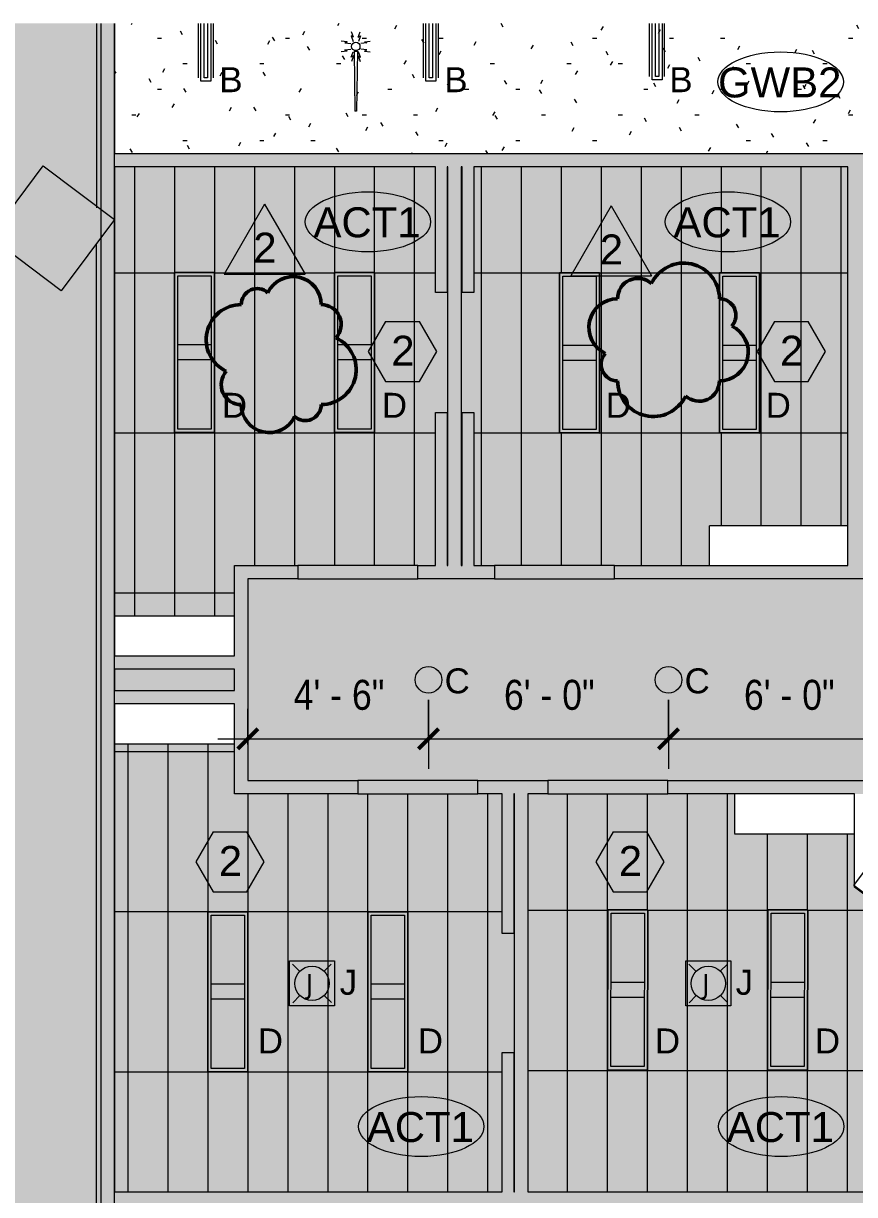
# Model space of a CAD drawing. Header units: inches. Extents: x 50 to 3088, y -595 to 388.
# Drawn here: x 382.2 to 631.6, y 21.8 to 373 of the extents above; entities that cross this region are included whole.
import ezdxf

# ---------------------------------------------------------------- set-up
doc = ezdxf.new("R2010")
doc.units = ezdxf.units.IN
doc.header["$MEASUREMENT"] = 0
doc.linetypes.add('Overhead', pattern=[0.15625, 0.09375, -0.0625])
for name, color, linetype, lineweight in [('A-ANNO-DIMS', 211, 'Continuous', 9), ('A-ANNO-DIMS-96', 211, 'Continuous', 9), ('A-ANNO-NOTE', 131, 'Continuous', 9), ('A-CLNG', 13, 'Continuous', 9), ('A-CLNG-PATT', 13, 'Continuous', 9), ('A-DETL', 90, 'Continuous', 9), ('A-DETL-GENF', 92, 'Continuous', 9), ('A-EXIST-WALL-INT', 250, 'Continuous', 9), ('A-WALL', 113, 'Continuous', 13), ('A-WALL-PATT', 111, 'Continuous', 13), ('E-DATA', 2, 'Continuous', 9), ('E-LITE-EQPM', 33, 'Continuous', 9), ('G-ANNO-REVC', 71, 'Continuous', 50), ('G-ANNO-REVC-IDEN', 71, 'Continuous', 20), ('G-ANNO-TEXT', 231, 'Continuous', 9), ('I-WALL', 2, 'Continuous', 13), ('new block- skin dc_dwg', 8, 'Continuous', 9), ('Q-CASE', 31, 'Continuous', 13), ('S-EXIST-COLS', 250, 'Continuous', 9)]:
    doc.layers.add(name, color=color, linetype=linetype, lineweight=lineweight)
doc.styles.add('Arial', font='arial.ttf', dxfattribs={"width": 0.85, "height": 9})
doc.styles.add('Arial_1', font='arial.ttf', dxfattribs={"height": 7.5})
doc.styles.add('Arial_2', font='arial.ttf', dxfattribs={"height": 9})
doc.styles.add('Tahoma', font='tahoma.ttf', dxfattribs={"height": 6})
doc.dimstyles.new('Linear_-_3_32__Arial__85_-_1_2__Tolerance', dxfattribs={"dimscale": 12, "dimtxt": 9.182335, "dimasz": 0.5, "dimexe": 0.75, "dimexo": 0.5, "dimgap": 0.5, "dimtad": 1, "dimdec": 1, "dimrnd": 0.5, "dimzin": 3, "dimdsep": 46, "dimlunit": 4, "dimtxsty": 'Arial', "dimblk1": 'OBLIQUE', "dimblk2": 'OBLIQUE', "dimsah": 1, "dimcen": 0.09, "dimdle": 0.75, "dimazin": 0, "dimtfac": 1, "dimtdec": 4, "dimtix": 1, "dimtmove": 0, "dimatfit": 3, "dimfxl": 1, "dimtvp": 1, "dimfrac": 2, "dimtolj": 1, "dimtzin": 0, "dimarcsym": 2})
doc.dimstyles.new('Linear_-_3_32__Arial__85_-_1_8__Tolerance', dxfattribs={"dimscale": 12, "dimtxt": 9.182335, "dimasz": 0.5, "dimexe": 0.75, "dimexo": 0.5, "dimgap": 0.5, "dimtad": 1, "dimdec": 3, "dimrnd": 0.125, "dimzin": 3, "dimdsep": 46, "dimlunit": 4, "dimtxsty": 'Arial', "dimblk1": 'OBLIQUE', "dimblk2": 'OBLIQUE', "dimsah": 1, "dimcen": 0.09, "dimdle": 0.75, "dimazin": 0, "dimtfac": 1, "dimtdec": 4, "dimtix": 1, "dimtmove": 0, "dimatfit": 3, "dimfxl": 1, "dimtvp": 1, "dimfrac": 2, "dimtolj": 1, "dimtzin": 0, "dimarcsym": 2})
pattern_1 = [(0, (0, 0), (30.72, 7.68), [1.267, -21.773, 1.267, -21.773, -122.88]), (0, (0, 0), (30.72, 7.68), [-46.08, 1.267, -44.813, 1.267, -21.773, -53.76]), (0, (0, 0), (30.72, 7.68), [-115.2, 1.267, -14.093, 1.267, -37.133]), (120, (11.52, 3.84), (-22.011075, 22.7643), [1.267, -21.773, 1.267, -21.773, -122.88]), (120, (11.52, 3.84), (-22.011075, 22.7643), [-46.08, 1.267, -44.813, 1.267, -21.773, -53.76]), (120, (11.52, 3.84), (-22.011075, 22.7643), [-115.2, 1.267, -14.093, 1.267, -37.133]), (240, (15.36, 19.2), (-8.708925, -30.4443), [1.267, -21.773, 1.267, -21.773, -122.88]), (240, (15.36, 19.2), (-8.708925, -30.4443), [-46.08, 1.267, -44.813, 1.267, -21.773, -53.76]), (240, (15.36, 19.2), (-8.708925, -30.4443), [-115.2, 1.267, -14.093, 1.267, -37.133])]

# ---------------------------------------------------------------- blocks, each defined once
blk = doc.blocks.new('Upper Cabinet - Standard Upper Cabinet-1732716-Reflected Ceiling Plan')
at = {"layer": 'Q-CASE', "linetype": 'Overhead', "lineweight": 9}
blk.add_line((-47.26, -12), (-11.26, -12), dxfattribs=at)
blk = doc.blocks.new('Upper Cabinet - Standard Upper Cabinet-1780837-Reflected Ceiling Plan')
at = {"layer": 'Q-CASE', "linetype": 'Overhead', "lineweight": 9}
blk.add_line((-47.26, 12), (-11.26, 12), dxfattribs=at)
blk = doc.blocks.new('Upper Cabinet - Standard Upper Cabinet-1670793-Reflected Ceiling Plan')
at = {"layer": 'Q-CASE', "linetype": 'Overhead', "lineweight": 9}
for p, q in [((-47.26, 0), (-47.26, -12)), ((-47.26, -12), (-11.28, -12))]:
    blk.add_line(p, q, dxfattribs=at)
blk = doc.blocks.new('Pendant - Suspended - New 8_-1192035-Reflected Ceiling Plan')
at = {"layer": 'E-LITE-EQPM', "lineweight": 20}
blk.add_circle((0, 0), 4, dxfattribs=at)
blk = doc.blocks.new('Rectangular Ceiling Light - Recessed - New 1_ x 4_-1727267-Reflected Ceiling Plan')
at = {"layer": 'E-LITE-EQPM', "lineweight": 20}
for p, q in [((-6.74, -26.34), (-6.74, 21.66)), ((-6.74, 21.66), (5.26, 21.66)), ((5.26, 21.66), (5.26, -26.34)), ((-5.74, -25.34), (-5.74, 20.66)), ((-5.74, 20.66), (4.26, 20.66)), ((4.26, 20.66), (4.26, -25.34)), ((4.26, -0.09), (-5.74, -0.09)), ((4.26, -4.59), (-5.74, -4.59)), ((5.26, -26.34), (-6.74, -26.34)), ((4.26, -25.34), (-5.74, -25.34))]:
    blk.add_line(p, q, dxfattribs=at)
blk = doc.blocks.new('Upper Cabinet - Standard Upper Cabinet-1823419-Reflected Ceiling Plan')
at = {"layer": 'Q-CASE', "linetype": 'Overhead', "lineweight": 9}
for p, q in [((-47.26, 12), (-5.76, 12)), ((-47.26, 0), (-47.26, 12))]:
    blk.add_line(p, q, dxfattribs=at)
blk = doc.blocks.new('Wireless Access Point - Wireless Access Point-1196893-Reflected Ceiling Plan')
at = {"layer": 'E-DATA'}
for p, q in [((-2.62, 20.87), (-4.35, 21.09)), ((-1.36, 22.65), (-0.79, 20.99)), ((-0.74, 22.22), (-1.36, 22.65)), ((-0.74, 22.22), (-1.31, 23.87)), ((0.74, 22.22), (1.31, 23.87)), ((0.74, 22.22), (1.36, 22.65)), ((1.36, 22.65), (0.79, 20.99)), ((2.62, 20.87), (4.35, 21.09)), ((-2.62, 18.05), (-4.35, 17.83)), ((-2.62, 20.87), (-3.27, 20.51)), ((-3.27, 20.51), (-1.54, 20.3)), ((-3.27, 18.41), (-1.54, 18.62)), ((-2.62, 18.05), (-3.27, 18.41)), ((-1.36, 16.2), (-0.79, 17.85)), ((-0.5, 18), (-0.25, 0)), ((-0.25, 18), (-0.5, 18)), ((-0.25, 18), (0.25, 18)), ((0.5, 18), (0.25, 0)), ((0.25, 18), (0.5, 18)), ((1.36, 16.2), (0.79, 17.85)), ((3.27, 20.51), (1.54, 20.3)), ((3.27, 18.41), (1.54, 18.62)), ((2.62, 20.87), (3.27, 20.51)), ((2.62, 18.05), (3.27, 18.41)), ((2.62, 18.05), (4.35, 17.83)), ((-0.74, 16.63), (-1.36, 16.2)), ((-0.74, 16.63), (-1.31, 14.97)), ((0.74, 16.63), (1.31, 14.97)), ((0.74, 16.63), (1.36, 16.2)), ((0, 0), (-0.25, 0)), ((0.25, 0), (0, 0))]:
    blk.add_line(p, q, dxfattribs=at)
blk.add_circle((0, 19.46), 1.25, dxfattribs=at)
blk = doc.blocks.new('Rectangular Ceiling Light - Recessed - New 3_ x 4_-1750104-Reflected Ceiling Plan')
at = {"layer": 'E-LITE-EQPM', "lineweight": 20}
for p, q in [((22.26, -0.09), (5.96, -0.09)), ((5.96, -0.84), (23.26, -0.84)), ((5.96, -1.84), (22.26, -1.84)), ((22.26, -2.84), (5.96, -2.84)), ((22.26, -1.84), (22.26, -2.84)), ((23.26, -0.84), (23.26, -3.84)), ((23.26, -3.84), (5.96, -3.84)), ((22.26, -4.59), (5.96, -4.59))]:
    blk.add_line(p, q, dxfattribs=at)
blk = doc.blocks.new('Rectangular Ceiling Light - Recessed - New 3_ x 4_-V4-Reflected Ceiling Plan')
at = {"layer": 'E-LITE-EQPM', "lineweight": 20}
for p, q in [((22.26, -0.09), (6.31, -0.09)), ((6.31, -0.84), (23.26, -0.84)), ((6.31, -1.84), (22.26, -1.84)), ((22.26, -2.84), (6.31, -2.84)), ((22.26, -1.84), (22.26, -2.84)), ((23.26, -0.84), (23.26, -3.84)), ((23.26, -3.84), (6.31, -3.84)), ((22.26, -4.59), (6.31, -4.59))]:
    blk.add_line(p, q, dxfattribs=at)
blk = doc.blocks.new('new block- skin dc_dwg-1925045-Reflected Ceiling Plan')
at = {"layer": 'A-EXIST-WALL-INT'}
for p, q in [((1772.03, 1722.84), (1772.03, 1667.55)), ((1777.5, 1683.77), (1777.5, 1722.84))]:
    blk.add_line(p, q, dxfattribs=at)
at = {"layer": 'A-EXIST-WALL-INT', "flags": 128}
for points in [[(1558.22, 1328.2), (1558.22, 1254.58), (1777.5, 1254.58), (1777.5, 1387.19), (1777.5, 1664.05), (1777.5, 1683.77)], [(1544.87, 1379.58), (1544.87, 1333.66), (1571.9, 1333.66), (1571.9, 1260.58), (1772.03, 1260.58), (1772.03, 1656.76)]]:
    blk.add_lwpolyline(points, dxfattribs=at)
at = {"layer": 'S-EXIST-COLS', "flags": 128}
for points in [[(1761.45, 1642.66), (1740.03, 1658.72), (1756.1, 1680.1), (1777.5, 1664.05)], [(2020.65, 1448.25), (1999.25, 1464.3), (2015.3, 1485.7), (2036.7, 1469.65)]]:
    blk.add_lwpolyline(points, close=True, dxfattribs=at)
blk = doc.blocks.new('DIMBLOCK1-Reflected Ceiling Plan')
at = {"layer": 'A-ANNO-DIMS-96'}
for p, q in [((503.75, 170.16), (503.75, 149.48)), ((503.75, 158.48), (503.75, 170.16)), ((575.75, 170.16), (575.75, 149.48)), ((575.75, 158.48), (575.75, 170.16)), ((494.75, 158.48), (584.75, 158.48))]:
    blk.add_line(p, q, dxfattribs=at)
at = {"layer": 'A-ANNO-DIMS-96', "lineweight": 50}
for p, q in [((503.75, 158.48), (500.75, 155.48)), ((503.75, 158.48), (506.75, 161.48)), ((575.75, 158.48), (572.75, 155.48)), ((575.75, 158.48), (578.75, 161.48))]:
    blk.add_line(p, q, dxfattribs=at)
at = {"layer": 'A-ANNO-DIMS-96', "color": 0, "insert": (526.4, 176.17), "char_height": 9, "width": 32.0393, "attachment_point": 1, "line_spacing_factor": 0.941778, "style": 'Arial'}
blk.add_mtext('6\' - 0"', dxfattribs=at)
blk = doc.blocks.new('_Oblique')
at = {"color": 0, "linetype": 'ByBlock', "lineweight": -2}
blk.add_line((-0.5, -0.5), (0.5, 0.5), dxfattribs=at)
blk = doc.blocks.new('DIMBLOCK2-Reflected Ceiling Plan')
at = {"layer": 'A-ANNO-DIMS-96'}
for p, q in [((575.75, 170.16), (575.75, 149.48)), ((575.75, 158.48), (575.75, 170.16)), ((647.75, 170.16), (647.75, 149.48)), ((647.75, 158.48), (647.75, 170.16)), ((566.75, 158.48), (656.75, 158.48))]:
    blk.add_line(p, q, dxfattribs=at)
at = {"layer": 'A-ANNO-DIMS-96', "lineweight": 50}
for p, q in [((575.75, 158.48), (572.75, 155.48)), ((575.75, 158.48), (578.75, 161.48)), ((647.75, 158.48), (644.75, 155.48)), ((647.75, 158.48), (650.75, 161.48))]:
    blk.add_line(p, q, dxfattribs=at)
at = {"layer": 'A-ANNO-DIMS-96', "color": 0, "insert": (598.4, 176.17), "char_height": 9, "width": 32.0393, "attachment_point": 1, "line_spacing_factor": 0.941778, "style": 'Arial'}
blk.add_mtext('6\' - 0"', dxfattribs=at)
blk = doc.blocks.new('FORM Keynote Tag - Default w_arrow-62346-Reflected Ceiling Plan')
at = {"layer": 'A-ANNO-NOTE', "lineweight": 20}
for p, q in [((-0.0519, 0.1051), (-0.106, 0.0113)), ((-0.0519, 0.1051), (0.0537, 0.1051)), ((0.1078, 0.0113), (0.0537, 0.1051)), ((-0.106, 0.0113), (-0.0519, -0.0824)), ((0.0537, -0.0824), (0.1078, 0.0113)), ((-0.0519, -0.0824), (0.0537, -0.0824))]:
    blk.add_line(p, q, dxfattribs=at)
blk = doc.blocks.new('FORM Finish Tag - Default w_arrow-62639-Reflected Ceiling Plan')
at = {"layer": 'A-ANNO-NOTE', "lineweight": 20}
blk.add_ellipse((0, 0), major_axis=(-0.196, 0), ratio=0.478314, dxfattribs=at)
blk = doc.blocks.new('DIMBLOCK22-Reflected Ceiling Plan')
at = {"layer": 'A-ANNO-DIMS-96'}
for p, q in [((503.75, 170.16), (503.75, 149.48)), ((503.75, 158.48), (503.75, 170.16)), ((449.59, 156.73), (449.59, 167.48)), ((440.59, 158.48), (512.75, 158.48)), ((449.59, 158.48), (449.59, 156.73))]:
    blk.add_line(p, q, dxfattribs=at)
at = {"layer": 'A-ANNO-DIMS-96', "lineweight": 50}
for p, q in [((449.59, 158.48), (446.59, 155.48)), ((449.59, 158.48), (452.59, 161.48)), ((503.75, 158.48), (500.75, 155.48)), ((503.75, 158.48), (506.75, 161.48))]:
    blk.add_line(p, q, dxfattribs=at)
at = {"layer": 'A-ANNO-DIMS-96', "color": 0, "insert": (463.32, 176.17), "char_height": 9, "width": 32.0393, "attachment_point": 1, "line_spacing_factor": 0.941778, "style": 'Arial'}
blk.add_mtext('4\' - 6"', dxfattribs=at)
blk = doc.blocks.new('Family - ___-1916891-Reflected Ceiling Plan')
at = {"layer": 'G-ANNO-REVC'}
for centre, radius, start, end in [((580.36, 290.47), 10.7, 0, 154.7912), ((463.17, 288.71), 8.4, 0, 154.7912), ((566.59, 290.47), 6.12, 48.1897, 180), ((452.37, 288.71), 4.8, 48.1897, 180), ((447.57, 278.21), 10.5, 90, 244.7912), ((471.57, 282.71), 6, 318.1897, 90), ((560.48, 281.85), 8.62, 90, 244.7912), ((591.06, 285.55), 4.93, 318.1897, 90), ((591.06, 274.47), 8.62, 270, 64.7912), ((471.57, 269.21), 10.5, 270, 64.7912), ((560.48, 270.77), 4.93, 138.1897, 270), ((447.57, 264.71), 6, 138.1897, 270), ((571.18, 265.85), 10.7, 180, 334.7912), ((584.94, 265.85), 6.12, 228.1897, 0), ((455.97, 258.71), 8.4, 180, 334.7912), ((466.77, 258.71), 4.8, 228.1897, 0)]:
    blk.add_arc(centre, radius, start, end, dxfattribs=at)
blk = doc.blocks.new('FORM Revision Tag - Revision Tag-137945-Reflected Ceiling Plan')
at = {"layer": 'G-ANNO-REVC-IDEN'}
for p, q in [((0, 0.1384), (-0.1263, -0.0804)), ((0, 0.1384), (0.1263, -0.0804)), ((-0.1263, -0.0804), (0.1263, -0.0804))]:
    blk.add_line(p, q, dxfattribs=at)

msp = doc.modelspace()

# ---------------------------------------------------------------- hatches: boundary and pattern name
at = {"layer": 'A-CLNG-PATT', "lineweight": 13}
h = msp.add_hatch(dxfattribs=at)
h.set_pattern_fill('FP_3', color=256, style=0, pattern_type=2)
h.set_pattern_definition([(90, (439.592, 298.198), (12, -7e-16), []), (0, (439.59, 298.2), (0, -48), [])])
h.paths.add_polyline_path([(427.5924, 195.3627), (445.5924, 195.3627), (445.5924, 210.4121), (505.8424, 210.4121), (505.8424, 256.3834), (509.3424, 256.3834), (509.3424, 210.4121), (509.5924, 210.4121), (509.5924, 329.9838), (509.3424, 329.9838), (509.3424, 292.3834), (505.8424, 292.3834), (505.8424, 329.9838), (409.5924, 329.9838), (409.5924, 195.3627), (425.5266, 195.3627)], flags=0)
h.paths.add_polyline_path([(427.5924, 250.367), (427.5924, 298.367), (439.5924, 298.367), (439.5924, 250.367)], flags=0)
h.paths.add_polyline_path([(475.5924, 250.367), (475.5924, 298.367), (487.5924, 298.367), (487.5924, 250.367), (484.8281, 250.367)], flags=0)
h = msp.add_hatch(dxfattribs=at)
h.set_pattern_fill('FP_13', color=256, style=0, pattern_type=2)
h.set_pattern_definition(pattern_1)
h.paths.add_polyline_path([(893.9664, 145.9615), (1196.2604, 145.9615), (1196.2604, 206.4121), (893.9664, 206.4121), (893.9664, 329.9838), (833.9664, 329.9838), (833.9664, 206.4121), (449.5924, 206.4121), (449.5924, 145.9615), (891.8099, 145.9615)], flags=0)
h = msp.add_hatch(dxfattribs=at)
h.set_pattern_fill('FP_1', color=256, style=0, pattern_type=2)
h.set_pattern_definition([(270, (579.597, 298.194), (-12, -7e-16), []), (180, (579.597, 298.194), (6e-15, 48), [])])
h.paths.add_polyline_path([(523.5924, 210.4121), (588.0924, 210.4121), (588.0924, 222.4121), (629.5924, 222.4121), (629.5924, 329.9838), (517.3424, 329.9838), (517.3424, 292.3834), (513.8424, 292.3834), (513.8424, 329.9838), (513.5924, 329.9838), (513.5924, 210.4121), (513.8424, 210.4121), (513.8424, 256.3834), (517.3424, 256.3834), (517.3424, 210.4121)], flags=0)
h.paths.add_polyline_path([(603.0392, 250.1981), (591.0392, 250.2143), (591.1037, 298.2142), (603.1037, 298.1981), (603.0392, 250.2143)], flags=0)
h.paths.add_polyline_path([(555.0392, 250.1981), (543.0392, 250.2143), (543.1037, 298.2142), (555.1037, 298.1981), (555.0392, 250.2143)], flags=0)
h = msp.add_hatch(dxfattribs=at)
h.set_pattern_fill('FP_10', color=256, style=0, pattern_type=2)
h.set_pattern_definition([(90, (473.592, 58.611), (12, -7e-16), []), (0, (473.59, 58.61), (0, -48), [])])
h.paths.add_polyline_path([(529.5924, 22.5732), (529.5924, 141.9615), (529.3424, 141.9615), (529.3424, 100.1111), (525.8424, 100.1111), (525.8424, 141.9615), (445.5924, 141.9615), (445.5924, 156.9615), (409.5924, 156.9615), (409.5924, 22.5732), (525.8424, 22.5732), (525.8424, 64.4236), (529.3424, 64.4236), (529.3424, 22.5732)], flags=0)
h.paths.add_polyline_path([(497.5924, 58.6111), (485.5924, 58.6111), (485.5924, 106.6111), (497.5924, 106.6111)], flags=0)
h.paths.add_polyline_path([(449.5924, 58.6111), (437.5924, 58.6111), (437.5924, 106.6111), (449.5924, 106.6111), (449.5924, 79.8895)], flags=0)
h = msp.add_hatch(dxfattribs=at)
h.set_pattern_fill('FP_9', color=256, style=0, pattern_type=2)
h.set_pattern_definition([(270, (617.49, 107.009), (-12, -7e-16), []), (180, (617.49, 107.01), (6e-15, 48), [])])
h.paths.add_polyline_path([(646.8424, 22.5732), (646.8424, 64.1111), (650.3424, 64.1111), (650.3424, 22.5732), (650.5924, 22.5732), (650.5924, 99.6468), (650.3424, 99.8352), (650.3424, 98.7041), (646.8424, 98.7041), (646.8424, 102.4726), (631.5924, 113.9643), (631.5924, 129.9615), (595.6128, 129.9615), (595.6128, 141.9615), (533.5924, 141.9615), (533.5924, 22.5732), (571.8106, 22.5732)], flags=0)
h.paths.add_polyline_path([(569.4706, 59.1337), (557.4706, 59.1664), (557.6016, 107.1663), (569.6016, 107.1335), (569.4707, 59.1664)], flags=0)
h.paths.add_polyline_path([(617.4706, 59.1337), (605.4706, 59.1664), (605.6016, 107.1663), (617.6016, 107.1335), (617.4707, 59.1664)], flags=0)
at = {"layer": 'A-DETL-GENF'}
h = msp.add_hatch(color=9, dxfattribs=at)
h.paths.add_polyline_path([(405.5051, -380.319), (409.6746, -366.5617), (409.6746, -307.1713), (309.4263, -307.1713), (309.4263, -95.2136), (190.3089, -95.2136), (190.3089, -21.5886), (197.9964, -21.5886), (197.9964, -89.2136), (405.5924, -89.2136), (405.5924, 373.0481), (284.4344, 373.0481), (284.4344, 359.5319), (266.2064, 359.5319), (266.2064, 228.5319), (311.6101, 228.5319), (348.6697, 277.7701), (351.4906, 275.6472), (313.3522, 225.0319), (266.2064, 225.0319), (266.2064, 29.7864), (242.2064, 29.7864), (242.2064, 38.2864), (199.2064, 38.2864), (199.2064, 29.7864), (175.2064, 29.7864), (175.2064, 41.7864), (262.7064, 41.7864), (262.7064, 137.7864), (242.2064, 137.7864), (242.2064, 142.0044), (199.2064, 142.0044), (199.2064, 137.7864), (178.0594, 137.7864), (178.0594, 110.7864), (164.3089, 110.7864), (164.3089, 176.7864), (178.0594, 176.7864), (178.0594, 149.7864), (199.2064, 149.7864), (199.2064, 145.2854), (242.2064, 145.2854), (242.2064, 149.7864), (262.7064, 149.7864), (262.7064, 245.9104), (178.0594, 245.9104), (178.0594, 218.7864), (164.3089, 218.7864), (164.3089, 278.7864), (178.0594, 278.7864), (178.0594, 249.1924), (262.7064, 249.1924), (262.7064, 349.7864), (178.0594, 349.7864), (178.0594, 320.7864), (164.3089, 320.7864), (164.3089, 373.0481), (49.9156, 373.0481), (49.9156, -319.1713), (237.2678, -319.1713), (237.2678, -343.9854), (258.5912, -347.0189), (279.8482, -350.4866), (301.03, -354.3871), (322.128, -358.7188), (343.1331, -363.4799), (364.0368, -368.6685), (384.8304, -374.2822), (404.1648, -379.9276)], flags=0)
h.paths.add_polyline_path([(171.4964, -21.5886), (164.3089, -21.5886), (164.3089, 68.7864), (171.4964, 68.7864), (171.4964, 29.7864)], flags=0)
h.paths.add_polyline_path([(278.9654, 363.0319), (278.9654, 373.0481), (176.9654, 373.0481), (176.9654, 363.0319), (266.2064, 363.0319)], flags=0)
h = msp.add_hatch(color=254, dxfattribs=at)
h.paths.add_polyline_path([(1410.1542, 18.5865), (1412.9044, 18.5865), (1409.115, 34.3006), (1404.6549, 50.5087), (1400.0976, 65.3426), (1394.878, 80.6413), (1389.191, 95.7724), (1383.042, 110.7216), (1376.4366, 125.475), (1369.3812, 140.0185), (1361.2498, 155.461), (1353.9473, 168.4212), (1345.5834, 182.2537), (1339.6955, 191.348), (1325.2416, 181.9615), (1273.5924, 181.9615), (1273.5924, 210.4121), (1277.5924, 210.3694), (1277.5924, 185.9615), (1324.1125, 185.9977), (1337.5217, 194.7057), (1336.7985, 195.8227), (1327.601, 209.1155), (1317.9995, 222.1195), (1308.0032, 234.8224), (1297.6214, 247.2123), (1286.8639, 259.2775), (1275.7408, 271.0065), (1263.6124, 282.9948), (1251.5531, 294.1902), (1240.2853, 304.0679), (1233.4508, 309.6974), (1230.5064, 305.79), (1208.2604, 305.79), (1208.2604, 210.4121), (1237.5924, 210.4121), (1237.5924, 206.4121), (1200.2604, 206.4121), (1200.2604, 187.9121), (1196.2604, 187.9121), (1196.2604, 206.4121), (1186.5914, 206.4121), (1186.5914, 210.4121), (1192.2604, 210.4121), (1192.2604, 321.4042), (1192.5105, 321.2157), (1201.9375, 333.7259), (1149.7551, 373.0481), (734.0287, 373.0481), (734.0287, 333.9838), (851.9664, 333.9838), (851.9664, 329.9838), (833.9664, 329.9838), (833.9664, 284.4541), (829.9664, 284.4541), (829.9664, 299.4541), (821.9664, 299.4541), (821.9664, 210.4121), (829.9664, 210.4121), (829.9664, 224.4541), (833.9664, 224.4541), (833.9664, 206.4121), (764.5924, 206.4121), (764.5924, 210.4121), (793.9664, 210.4121), (793.9664, 299.4541), (781.9664, 299.4541), (781.9664, 329.9838), (722.5924, 329.9838), (722.5924, 210.4121), (728.5924, 210.4121), (728.5924, 206.4121), (675.7567, 206.4121), (675.7567, 210.4121), (718.5924, 210.4121), (718.5924, 241.4838), (706.5924, 241.4838), (706.5924, 329.9838), (675.7567, 329.9838), (675.7567, 333.9838), (639.7567, 333.9838), (639.7567, 329.9838), (633.5924, 329.9838), (633.5924, 210.4121), (639.7567, 210.4121), (639.7567, 206.4121), (559.5924, 206.4121), (559.5924, 210.4121), (588.0924, 210.4121), (588.0924, 222.4121), (629.5924, 222.4121), (629.5924, 329.9838), (517.3424, 329.9838), (517.3424, 292.3834), (513.8424, 292.3834), (513.8424, 329.9838), (513.5924, 329.9838), (513.5924, 210.4121), (513.8424, 210.4121), (513.8424, 256.3834), (517.3424, 256.3834), (517.3424, 210.4121), (523.5924, 210.4121), (523.5924, 206.4121), (500.5924, 206.4121), (500.5924, 210.4121), (505.8424, 210.4121), (505.8424, 256.3834), (509.3424, 256.3834), (509.3424, 210.4121), (509.5924, 210.4121), (509.5924, 329.9838), (509.3424, 329.9838), (509.3424, 292.3834), (505.8424, 292.3834), (505.8424, 329.9838), (409.5924, 329.9838), (409.5924, 195.3627), (445.5924, 195.3627), (445.5924, 210.4121), (464.5924, 210.4121), (464.5924, 206.4121), (449.5924, 206.4121), (449.5924, 145.9615), (482.5924, 145.9615), (482.5924, 141.9615), (445.5924, 141.9615), (445.5924, 156.9615), (409.5924, 156.9615), (409.5924, 22.5732), (525.8424, 22.5732), (525.8424, 64.4236), (529.3424, 64.4236), (529.3424, 22.5732), (529.5924, 22.5732), (529.5924, 141.9615), (529.3424, 141.9615), (529.3424, 100.1111), (525.8424, 100.1111), (525.8424, 141.9615), (518.5924, 141.9615), (518.5924, 145.9615), (539.5924, 145.9615), (539.5924, 141.9615), (533.5924, 141.9615), (533.5924, 22.5732), (646.8424, 22.5732), (646.8424, 64.1111), (650.3424, 64.1111), (650.3424, 22.5732), (650.5924, 22.5732), (650.5924, 99.6468), (650.3424, 99.8352), (650.3424, 98.7041), (646.8424, 98.7041), (646.8424, 102.4726), (631.5924, 113.9643), (631.5924, 129.9615), (595.6128, 129.9615), (595.6128, 141.9615), (575.5924, 141.9615), (575.5924, 145.9615), (731.5924, 145.9615), (731.5924, 141.9615), (711.0924, 141.9615), (711.0924, 129.9615), (669.0924, 129.9615), (669.0924, 120.8975), (654.5924, 101.6411), (654.5924, 22.5732), (773.8424, 22.5732), (773.8424, 64.1111), (777.3424, 64.1111), (777.3424, 22.5732), (777.5924, 22.5732), (777.5924, 141.9615), (777.3424, 141.9615), (777.3424, 98.1111), (773.8424, 98.1111), (773.8424, 141.9615), (767.5924, 141.9615), (767.5924, 145.9615), (995.5303, 145.9615), (995.5303, 141.9615), (974.5303, 141.9615), (974.5303, 129.9615), (905.5924, 129.9615), (905.5924, 22.5732), (1037.7803, 22.5732), (1037.7803, 64.1111), (1041.2803, 64.1111), (1041.2803, 22.5732), (1041.5303, 22.5732), (1041.5303, 141.9615), (1041.2803, 141.9615), (1041.2803, 97.2204), (1037.7803, 97.2204), (1037.7803, 141.9615), (1031.5303, 141.9615), (1031.5303, 145.9615), (1095.5924, 145.9615), (1095.5924, 141.9615), (1077.5914, 141.9615), (1077.5914, 125.2775), (1065.5287, 109.838), (1065.5287, 22.5732), (1137.5924, 22.5732), (1137.5924, 141.9615), (1131.5924, 141.9615), (1131.5924, 145.9615), (1147.5924, 145.9615), (1147.5924, 141.9615), (1141.5924, 141.9615), (1141.5924, 22.5732), (1253.7928, 22.5732), (1269.7803, 27.4611), (1269.7803, 64.1111), (1273.2803, 64.1111), (1273.2803, 28.5312), (1273.5924, 28.6266), (1273.5924, 141.9615), (1273.5303, 141.9615), (1273.5303, 98.1111), (1269.5303, 98.1111), (1269.5303, 129.9615), (1215.5303, 129.9615), (1215.5303, 141.9615), (1183.5924, 141.9615), (1183.5924, 145.9615), (1196.2604, 145.9615), (1196.2604, 151.9121), (1200.2604, 151.9121), (1200.2604, 145.9615), (1277.5924, 145.9615), (1277.5924, 43.7607), (1277.8324, 43.7607), (1277.8324, 127.9615), (1289.8324, 127.9615), (1289.8324, 43.7607), (1313.5924, 43.7607), (1313.5924, 39.7607), (1277.5924, 39.7607), (1277.5924, 29.8495), (1309.5924, 39.6329), (1309.5924, 35.4501), (1254.4342, 18.5865), (1409.115, 18.5865)], flags=0)
h.paths.add_polyline_path([(1045.5303, 22.5732), (1061.5287, 22.5732), (1061.5287, 105.5791), (1045.5303, 105.5791), (1045.5303, 23.5838)], flags=0)
h.paths.add_polyline_path([(651.391, 104.0535), (665.0924, 122.2359), (665.0924, 141.9615), (635.5924, 141.9615), (635.5924, 115.9587), (650.5924, 104.6554)], flags=0)
h.paths.add_polyline_path([(1060.2504, 109.5791), (1073.5914, 126.6548), (1073.5914, 141.9615), (1045.5303, 141.9615), (1045.5303, 109.5791)], flags=0)
h.paths.add_polyline_path([(409.5924, 172.9615), (445.5924, 172.9615), (445.5924, 179.4121), (409.5924, 179.4121)], flags=0)
h.paths.add_polyline_path([(967.7, 206.4121), (967.7, 210.4121), (973.7, 210.4121), (973.7, 318.54), (897.9664, 318.54), (897.9664, 210.4121), (931.7, 210.4121), (931.7, 206.4121), (893.9664, 206.4121), (893.9664, 329.9838), (887.9664, 329.9838), (887.9664, 333.9838), (893.9664, 333.9838), (893.9664, 372.0181), (897.9664, 372.0181), (897.9664, 334.54), (975.9664, 334.54), (975.9664, 322.54), (1024.6845, 322.54), (1024.6845, 334.54), (1102.6845, 334.54), (1102.7164, 210.4121), (1150.5914, 210.4121), (1150.5914, 206.4121), (1023.7, 206.4121), (1023.7, 210.4121), (1086.7164, 210.4121), (1086.7164, 318.54), (977.7, 318.54), (977.7, 210.4121), (987.7, 210.4121), (987.7, 206.4121), (973.7, 206.4121)], flags=0)
h.paths.add_polyline_path([(828.8997, 303.4541), (829.9664, 303.4541), (829.9664, 329.9838), (785.9664, 329.9838), (785.9664, 303.4541), (828.7445, 303.4541)], flags=0)
h.paths.add_polyline_path([(1221.524, 309.79), (1228.5121, 309.79), (1230.3605, 312.243), (1227.1258, 314.8731), (1221.7196, 319.0542), (1214.7386, 309.79), (1219.0066, 309.79)], flags=0)
h.paths.add_polyline_path([(1196.2604, 309.79), (1207.6729, 309.79), (1196.2604, 318.3899), (1196.2604, 312.2346)], flags=0)
h.paths.add_polyline_path([(1211.3922, 311.9958), (1218.5553, 321.5015), (1214.7386, 324.4397), (1205.1759, 331.3767), (1198.1123, 322.003), (1211.0754, 312.2346)], flags=0)
h = msp.add_hatch(dxfattribs=at)
h.set_pattern_fill('FP_13', color=250, style=0, pattern_type=2)
h.set_pattern_definition(pattern_1)
h.paths.add_polyline_path([(675.7567, 333.9838), (734.0287, 333.9838), (734.0287, 373.0481), (409.5924, 373.0481), (409.5924, 333.9838), (658.7931, 333.9838)], flags=0)
at = {"layer": 'A-WALL-PATT'}
for points in [[(405.5924, -89.2136), (409.5924, -89.2136), (409.5924, 373.0481), (405.5924, 373.0481), (405.5924, 8.1671)], [(509.3424, 292.3834), (509.3424, 329.9838), (505.8424, 329.9838), (505.8424, 292.3834)], [(513.5924, 210.4121), (513.5924, 329.9838), (509.5924, 329.9838), (509.5924, 210.4121)], [(517.3424, 292.3834), (517.3424, 329.9838), (513.8424, 329.9838), (513.8424, 292.3834)], [(633.5924, 210.4121), (633.5924, 329.9838), (629.5924, 329.9838), (629.5924, 210.4121)], [(505.8424, 210.4121), (509.3424, 210.4121), (509.3424, 256.3834), (505.8424, 256.3834), (505.8424, 214.8189)], [(517.3424, 210.4121), (517.3424, 256.3834), (513.8424, 256.3834), (513.8424, 210.4121)], [(445.5924, 141.9615), (449.5924, 141.9615), (449.5924, 210.4121), (445.5924, 210.4121), (445.5924, 145.9615)], [(445.5924, 179.4121), (445.5924, 183.4121), (409.5924, 183.4121), (409.5924, 179.4121), (427.5924, 179.4121)], [(409.5924, 168.9615), (445.5924, 168.9615), (445.5924, 172.9615), (409.5924, 172.9615)], [(525.8424, 100.1111), (529.3424, 100.1111), (529.3424, 141.9615), (525.8424, 141.9615), (525.8424, 129.7941)], [(533.5924, 22.5732), (533.5924, 141.9615), (529.5924, 141.9615), (529.5924, 22.5732)], [(529.3424, 22.5732), (529.3424, 64.4236), (525.8424, 64.4236), (525.8424, 22.5732)], [(745.7756, 17.9482), (829.9664, 17.9482), (829.9664, 22.5732), (409.5924, 22.5732), (409.5924, 17.9482), (743.5924, 17.9482)]]:
    msp.add_hatch(color=8, dxfattribs=at).paths.add_polyline_path(points, flags=0)
h = msp.add_hatch(color=8, dxfattribs=at)
h.paths.add_polyline_path([(832.7581, 329.9838), (851.9664, 329.9838), (851.9664, 333.9838), (675.7567, 333.9838), (675.7567, 329.9838), (829.9664, 329.9838)], flags=0)
h.paths.add_polyline_path([(893.9664, 329.9838), (893.9664, 333.9838), (887.9664, 333.9838), (887.9664, 329.9838), (893.5457, 329.9838)], flags=0)
h.paths.add_polyline_path([(513.5924, 329.9838), (639.7567, 329.9838), (639.7567, 333.9838), (409.5924, 333.9838), (409.5924, 329.9838), (509.5924, 329.9838)], flags=0)
h = msp.add_hatch(color=8, dxfattribs=at)
h.paths.add_polyline_path([(833.9664, 206.4121), (833.9664, 210.4121), (764.5924, 210.4121), (764.5924, 206.4121), (832.7581, 206.4121)], flags=0)
h.paths.add_polyline_path([(449.5924, 206.4121), (464.5924, 206.4121), (464.5924, 210.4121), (449.5924, 210.4121)], flags=0)
h.paths.add_polyline_path([(500.5924, 206.4121), (523.5924, 206.4121), (523.5924, 210.4121), (500.5924, 210.4121)], flags=0)
h.paths.add_polyline_path([(718.5924, 206.4121), (728.5924, 206.4121), (728.5924, 210.4121), (675.7567, 210.4121), (675.7567, 206.4121), (706.5924, 206.4121)], flags=0)
h.paths.add_polyline_path([(630.6519, 206.4121), (639.7567, 206.4121), (639.7567, 210.4121), (559.5924, 210.4121), (559.5924, 206.4121), (629.5924, 206.4121)], flags=0)
h = msp.add_hatch(color=8, dxfattribs=at)
h.paths.add_polyline_path([(781.5924, 141.9615), (833.9664, 141.9615), (833.9664, 145.9615), (767.5924, 145.9615), (767.5924, 141.9615), (777.5924, 141.9615)], flags=0)
h.paths.add_polyline_path([(711.0924, 141.9615), (731.5924, 141.9615), (731.5924, 145.9615), (575.5924, 145.9615), (575.5924, 141.9615), (669.0924, 141.9615)], flags=0)
h.paths.add_polyline_path([(525.8424, 141.9615), (539.5924, 141.9615), (539.5924, 145.9615), (518.5924, 145.9615), (518.5924, 141.9615)], flags=0)
h.paths.add_polyline_path([(450.185, 141.9615), (482.5924, 141.9615), (482.5924, 145.9615), (449.5924, 145.9615), (449.5924, 141.9615), (450.0707, 141.9615)], flags=0)

# ---------------------------------------------------------------- linework, layer by layer
at = {"layer": 'A-ANNO-NOTE', "lineweight": 20}
for p, q in [((462.0625, 91.8611), (475.5625, 91.8611)), ((462.0625, 78.3611), (462.0625, 91.8611)), ((475.5625, 91.8611), (475.5625, 78.3611)), ((580.9508, 91.8611), (594.4508, 91.8611)), ((580.9508, 78.3611), (580.9508, 91.8611)), ((594.4508, 91.8611), (594.4508, 78.3611)), ((465.1337, 88.7245), (463.0082, 90.85)), ((472.4259, 88.7899), (474.5513, 90.9154)), ((584.0221, 88.7245), (581.8966, 90.85)), ((591.3142, 88.7899), (593.4397, 90.9154)), ((465.1991, 81.4323), (463.0736, 79.3069)), ((472.4913, 81.4977), (474.6167, 79.3723)), ((584.0875, 81.4323), (581.962, 79.3069)), ((591.3796, 81.4977), (593.5051, 79.3723)), ((475.5625, 78.3611), (462.0625, 78.3611)), ((594.4508, 78.3611), (580.9508, 78.3611))]:
    msp.add_line(p, q, dxfattribs=at)
for centre in [(468.8125, 85.1111), (587.7008, 85.1111)]:
    msp.add_circle(centre, 5.1565, dxfattribs=at)
at = {"layer": 'A-CLNG', "lineweight": 13}
for p, q in [((435.4604, 355.74), (435.4604, 373.0481)), ((438.4604, 373.0481), (438.4604, 355.74)), ((502.9674, 355.74), (502.9674, 373.0481)), ((505.9674, 373.0481), (505.9674, 355.74)), ((570.8569, 356.0936), (570.8569, 373.0481)), ((573.8569, 373.0481), (573.8569, 356.0936)), ((438.4604, 355.74), (435.4604, 355.74)), ((505.9674, 355.74), (502.9674, 355.74)), ((573.8569, 356.0936), (570.8569, 356.0936)), ((439.5924, 298.367), (427.5924, 298.367)), ((427.5924, 298.367), (427.5924, 250.367)), ((439.5924, 250.367), (439.5924, 298.367)), ((487.5924, 298.367), (475.5924, 298.367)), ((475.5924, 298.367), (475.5924, 250.367)), ((487.5924, 250.367), (487.5924, 298.367)), ((543.1037, 298.2142), (543.0392, 250.2143)), ((555.1037, 298.1981), (543.1037, 298.2142)), ((555.0392, 250.1981), (555.1037, 298.1981)), ((591.1037, 298.2142), (591.0392, 250.2143)), ((603.1037, 298.1981), (591.1037, 298.2142)), ((603.0392, 250.1981), (603.1037, 298.1981)), ((427.5924, 250.367), (439.5924, 250.367)), ((475.5924, 250.367), (487.5924, 250.367)), ((543.0392, 250.2143), (555.0392, 250.1981)), ((591.0392, 250.2143), (603.0392, 250.1981)), ((571.8106, 141.9615), (575.5924, 141.9615)), ((449.5924, 106.6111), (437.5924, 106.6111)), ((437.5924, 106.6111), (437.5924, 58.6111)), ((449.5924, 58.6111), (449.5924, 106.6111)), ((497.5924, 106.6111), (485.5924, 106.6111)), ((485.5924, 106.6111), (485.5924, 58.6111)), ((497.5924, 58.6111), (497.5924, 106.6111)), ((557.6016, 107.1663), (557.4706, 59.1664)), ((569.6016, 107.1335), (557.6016, 107.1663)), ((569.4706, 59.1337), (569.6016, 107.1335)), ((605.6016, 107.1663), (605.4706, 59.1664)), ((617.6016, 107.1335), (605.6016, 107.1663)), ((617.4706, 59.1337), (617.6016, 107.1335)), ((437.5924, 58.6111), (449.5924, 58.6111)), ((485.5924, 58.6111), (497.5924, 58.6111)), ((557.4706, 59.1664), (569.4706, 59.1337)), ((605.4706, 59.1664), (617.4706, 59.1337))]:
    msp.add_line(p, q, dxfattribs=at)
at = {"layer": 'A-DETL', "lineweight": 13}
for p, q in [((409.5924, 373.0481), (409.5924, 333.9838)), ((409.5924, 333.9838), (734.0287, 333.9838))]:
    msp.add_line(p, q, dxfattribs=at)
at = {"layer": 'A-WALL', "color": 7, "lineweight": 20}
for p, q in [((405.5924, -89.2136), (405.5924, 373.0481)), ((409.5924, 373.0481), (409.5924, 333.9838)), ((409.5924, 333.9838), (639.7567, 333.9838)), ((409.5924, 329.9838), (409.5924, 183.4121)), ((505.8424, 329.9838), (409.5924, 329.9838)), ((509.5924, 329.9838), (509.3424, 329.9838)), ((509.5924, 210.4121), (509.5924, 329.9838)), ((513.5924, 329.9838), (513.5924, 210.4121)), ((513.8424, 329.9838), (513.5924, 329.9838)), ((629.5924, 329.9838), (517.3424, 329.9838)), ((629.5924, 210.4121), (629.5924, 329.9838)), ((445.5924, 183.4121), (445.5924, 210.4121)), ((445.5924, 210.4121), (464.5924, 210.4121)), ((464.5924, 210.4121), (464.5924, 206.4121)), ((500.5924, 206.4121), (500.5924, 210.4121)), ((500.5924, 210.4121), (505.8424, 210.4121)), ((509.3424, 210.4121), (509.5924, 210.4121)), ((513.5924, 210.4121), (513.8424, 210.4121)), ((517.3424, 210.4121), (523.5924, 210.4121)), ((523.5924, 210.4121), (523.5924, 206.4121)), ((559.5924, 206.4121), (559.5924, 210.4121)), ((559.5924, 210.4121), (629.5924, 210.4121)), ((449.5924, 206.4121), (449.5924, 145.9615)), ((464.5924, 206.4121), (449.5924, 206.4121)), ((523.5924, 206.4121), (500.5924, 206.4121)), ((639.7567, 206.4121), (559.5924, 206.4121)), ((409.5924, 183.4121), (445.5924, 183.4121)), ((409.5924, 179.4121), (409.5924, 172.9615)), ((445.5924, 179.4121), (409.5924, 179.4121)), ((445.5924, 172.9615), (445.5924, 179.4121)), ((409.5924, 172.9615), (445.5924, 172.9615)), ((409.5924, 168.9615), (409.5924, 22.5732)), ((445.5924, 168.9615), (409.5924, 168.9615)), ((445.5924, 141.9615), (445.5924, 168.9615)), ((449.5924, 145.9615), (482.5924, 145.9615)), ((482.5924, 145.9615), (482.5924, 141.9615)), ((518.5924, 141.9615), (518.5924, 145.9615)), ((518.5924, 145.9615), (539.5924, 145.9615)), ((539.5924, 145.9615), (539.5924, 141.9615)), ((575.5924, 141.9615), (575.5924, 145.9615)), ((575.5924, 145.9615), (731.5924, 145.9615)), ((482.5924, 141.9615), (445.5924, 141.9615)), ((525.8424, 141.9615), (518.5924, 141.9615)), ((529.5924, 141.9615), (529.3424, 141.9615)), ((529.5924, 22.5732), (529.5924, 141.9615)), ((539.5924, 141.9615), (533.5924, 141.9615)), ((533.5924, 141.9615), (533.5924, 22.5732)), ((631.5924, 141.9615), (575.5924, 141.9615)), ((631.5924, 113.9643), (631.5924, 141.9615)), ((646.8424, 102.4726), (631.5924, 113.9643))]:
    msp.add_line(p, q, dxfattribs=at)
at = {"layer": 'A-WALL'}
for p, q in [((500.5924, 210.4121), (464.5924, 210.4121)), ((559.5924, 210.4121), (523.5924, 210.4121)), ((464.5924, 206.4121), (500.5924, 206.4121)), ((523.5924, 206.4121), (559.5924, 206.4121)), ((518.5924, 145.9615), (482.5924, 145.9615)), ((575.5924, 145.9615), (539.5924, 145.9615)), ((482.5924, 141.9615), (518.5924, 141.9615)), ((539.5924, 141.9615), (571.8106, 141.9615))]:
    msp.add_line(p, q, dxfattribs=at)
at = {"layer": 'I-WALL', "color": 7, "lineweight": 20}
for p, q in [((505.8424, 292.3834), (505.8424, 329.9838)), ((509.3424, 329.9838), (509.3424, 292.3834)), ((513.8424, 292.3834), (513.8424, 329.9838)), ((517.3424, 329.9838), (517.3424, 292.3834)), ((509.3424, 292.3834), (505.8424, 292.3834)), ((517.3424, 292.3834), (513.8424, 292.3834)), ((505.8424, 210.4121), (505.8424, 256.3834)), ((505.8424, 256.3834), (509.3424, 256.3834)), ((509.3424, 256.3834), (509.3424, 210.4121)), ((513.8424, 210.4121), (513.8424, 256.3834)), ((513.8424, 256.3834), (517.3424, 256.3834)), ((517.3424, 256.3834), (517.3424, 210.4121)), ((525.8424, 100.1111), (525.8424, 141.9615)), ((529.3424, 141.9615), (529.3424, 100.1111)), ((529.3424, 100.1111), (525.8424, 100.1111)), ((525.8424, 22.5732), (525.8424, 64.4236)), ((525.8424, 64.4236), (529.3424, 64.4236)), ((529.3424, 64.4236), (529.3424, 22.5732)), ((409.5924, 22.5732), (525.8424, 22.5732)), ((529.3424, 22.5732), (529.5924, 22.5732)), ((533.5924, 22.5732), (646.8424, 22.5732))]:
    msp.add_line(p, q, dxfattribs=at)

# ---------------------------------------------------------------- block references
at = {"layer": 'A-ANNO-NOTE', "lineweight": 20, "xscale": 96, "yscale": 96, "zscale": 96}
for name, p in [('FORM Finish Tag - Default w_arrow-62639-Reflected Ceiling Plan', (609.4048, 355.4989)), ('FORM Finish Tag - Default w_arrow-62639-Reflected Ceiling Plan', (485.5924, 313.5394)), ('FORM Finish Tag - Default w_arrow-62639-Reflected Ceiling Plan', (593.5924, 313.5394)), ('FORM Keynote Tag - Default w_arrow-62346-Reflected Ceiling Plan', (495.8871, 273.5167)), ('FORM Keynote Tag - Default w_arrow-62346-Reflected Ceiling Plan', (612.5026, 273.5167)), ('FORM Keynote Tag - Default w_arrow-62346-Reflected Ceiling Plan', (444.1423, 120.4765)), ('FORM Keynote Tag - Default w_arrow-62346-Reflected Ceiling Plan', (564.1423, 120.4765)), ('FORM Finish Tag - Default w_arrow-62639-Reflected Ceiling Plan', (501.5924, 42.1667)), ('FORM Finish Tag - Default w_arrow-62639-Reflected Ceiling Plan', (609.5924, 42.1667))]:
    msp.add_blockref(name, p, dxfattribs=at)
at = {"layer": 'E-DATA'}
msp.add_blockref('Wireless Access Point - Wireless Access Point-1196893-Reflected Ceiling Plan', (481.9604, 346.683), dxfattribs=at)
at = {"layer": 'E-LITE-EQPM', "lineweight": 20}
for name, p, rotation in [('Rectangular Ceiling Light - Recessed - New 3_ x 4_-1750104-Reflected Ceiling Plan', (439.3016, 379.0037), 270.0000000000002), ('Rectangular Ceiling Light - Recessed - New 3_ x 4_-1750104-Reflected Ceiling Plan', (506.8086, 379.0037), 270.0000000000002), ('Rectangular Ceiling Light - Recessed - New 3_ x 4_-V4-Reflected Ceiling Plan', (574.6981, 379.3572), 270.0000000000002), ('Rectangular Ceiling Light - Recessed - New 1_ x 4_-1727267-Reflected Ceiling Plan', (549.811, 276.5464), 359.9229127224903), ('Rectangular Ceiling Light - Recessed - New 1_ x 4_-1727267-Reflected Ceiling Plan', (597.811, 276.5464), 359.9229127224903), ('Rectangular Ceiling Light - Recessed - New 1_ x 4_-1727267-Reflected Ceiling Plan', (564.2789, 85.4891), 359.8436159558894), ('Rectangular Ceiling Light - Recessed - New 1_ x 4_-1727267-Reflected Ceiling Plan', (612.2789, 85.4891), 359.8436159558894)]:
    msp.add_blockref(name, p, dxfattribs=dict(at, rotation=rotation))
for name, p in [('Rectangular Ceiling Light - Recessed - New 1_ x 4_-1727267-Reflected Ceiling Plan', (434.3288, 276.7082)), ('Rectangular Ceiling Light - Recessed - New 1_ x 4_-1727267-Reflected Ceiling Plan', (482.3288, 276.7082)), ('Pendant - Suspended - New 8_-1192035-Reflected Ceiling Plan', (503.7471, 176.1621)), ('Pendant - Suspended - New 8_-1192035-Reflected Ceiling Plan', (575.7471, 176.1621)), ('Rectangular Ceiling Light - Recessed - New 1_ x 4_-1727267-Reflected Ceiling Plan', (444.3288, 84.9523)), ('Rectangular Ceiling Light - Recessed - New 1_ x 4_-1727267-Reflected Ceiling Plan', (492.3288, 84.9523))]:
    msp.add_blockref(name, p, dxfattribs=at)
at = {"layer": 'G-ANNO-REVC'}
msp.add_blockref('Family - ___-1916891-Reflected Ceiling Plan', (0, 0), dxfattribs=at)
at = {"layer": 'G-ANNO-REVC-IDEN', "xscale": 95.99999999999994, "yscale": 95.99999999999994, "zscale": 95.99999999999994}
for p in [(454.6103, 305.5641), (558.5647, 305.02)]:
    msp.add_blockref('FORM Revision Tag - Revision Tag-137945-Reflected Ceiling Plan', p, dxfattribs=at)
at = {"layer": 'new block- skin dc_dwg', "color": 250}
msp.add_blockref('new block- skin dc_dwg-1925045-Reflected Ceiling Plan', (-1367.9073, -1349.7893), dxfattribs=at)
at = {"layer": 'Q-CASE'}
for name, p in [('Upper Cabinet - Standard Upper Cabinet-1823419-Reflected Ceiling Plan', (635.3547, 210.4121)), ('Upper Cabinet - Standard Upper Cabinet-1780837-Reflected Ceiling Plan', (456.8547, 183.3627)), ('Upper Cabinet - Standard Upper Cabinet-1732716-Reflected Ceiling Plan', (456.8547, 168.9615)), ('Upper Cabinet - Standard Upper Cabinet-1670793-Reflected Ceiling Plan', (642.8751, 141.9615))]:
    msp.add_blockref(name, p, dxfattribs=at)

# ---------------------------------------------------------------- texts
at = {"layer": 'A-ANNO-NOTE', "char_height": 9, "attachment_point": 2, "line_spacing_factor": 0.941778, "style": 'Arial_2'}
for s, insert, width in [('GWB2', (609.1368, 359.8526), 44.184792), ('ACT1', (485.3245, 317.8932), 38.344907), ('ACT1', (593.3245, 317.8932), 38.344907), ('2', (496.0879, 279.3704), 8.374175), ('2', (612.7034, 279.3704), 8.374175), ('2', (444.3431, 126.3303), 8.374175), ('2', (564.3431, 126.3303), 8.374175), ('ACT1', (501.3245, 46.5205), 38.344907), ('ACT1', (609.3245, 46.5205), 38.344907)]:
    msp.add_mtext(s, dxfattribs=dict(at, insert=insert, width=width))
at = {"layer": 'A-ANNO-NOTE', "char_height": 6, "width": 1.515, "attachment_point": 1, "style": 'Tahoma'}
for insert in [(467.0472, 87.881), (585.9356, 87.881)]:
    msp.add_mtext('J', dxfattribs=dict(at, insert=insert))
at = {"layer": 'G-ANNO-REVC-IDEN', "lineweight": 9, "char_height": 9, "width": 8.374175, "attachment_point": 2, "line_spacing_factor": 0.941778, "style": 'Arial_2'}
for insert in [(454.6953, 310.2882), (558.6497, 309.744)]:
    msp.add_mtext('2', dxfattribs=dict(at, insert=insert))
at = {"layer": 'G-ANNO-TEXT', "color": 7, "char_height": 7.5, "attachment_point": 1, "style": 'Arial_1'}
for s, insert, width in [('B', (440.9994, 359.9232), 8.787), ('B', (508.5063, 359.9232), 8.787), ('B', (576.0063, 359.9232), 8.787), ('D', (441.7603, 262.2501), 9.393), ('D', (489.7603, 262.2501), 9.393), ('D', (556.9135, 262.2501), 9.393), ('D', (604.9135, 262.2501), 9.393), ('C', (508.5863, 179.6042), 9.393), ('C', (580.5863, 179.6042), 9.393), ('J', (477.1171, 89.1924), 6.666), ('J', (595.9029, 89.1924), 6.666), ('D', (452.5505, 71.6058), 9.393), ('D', (500.5505, 71.6058), 9.393), ('D', (571.6761, 71.6058), 9.393), ('D', (619.6761, 71.6058), 9.393)]:
    msp.add_mtext(s, dxfattribs=dict(at, insert=insert, width=width))

# ---------------------------------------------------------------- dimensions: what is measured, and where the dimension line sits
at = {"layer": 'A-ANNO-DIMS'}
for base, p1, p2, dimstyle, override, picture, middle in [((503.7471, 158.4839), (449.5924, 162.7265), (503.7471, 176.1621), 'Linear_-_3_32__Arial__85_-_1_2__Tolerance', {"dimpost": '<>', "dimfxl": 55.796477}, 'DIMBLOCK22-Reflected Ceiling Plan', (476.6698, 169.079)), ((575.7471, 158.4839), (503.7471, 176.1621), (575.7471, 176.1621), 'Linear_-_3_32__Arial__85_-_1_8__Tolerance', {"dimpost": '<>', "dimfxl": 72}, 'DIMBLOCK1-Reflected Ceiling Plan', (539.7471, 169.079)), ((647.7471, 158.4839), (575.7471, 176.1621), (647.7471, 176.1621), 'Linear_-_3_32__Arial__85_-_1_8__Tolerance', {"dimpost": '<>', "dimfxl": 72}, 'DIMBLOCK2-Reflected Ceiling Plan', (611.7471, 169.079))]:
    dim = msp.add_linear_dim(base=base, p1=p1, p2=p2, dimstyle=dimstyle, override=override, dxfattribs=at)
    dim.commit()
    dim.dimension.update_dxf_attribs({"geometry": picture, "text_midpoint": middle})

doc.saveas('drawing.dxf')
